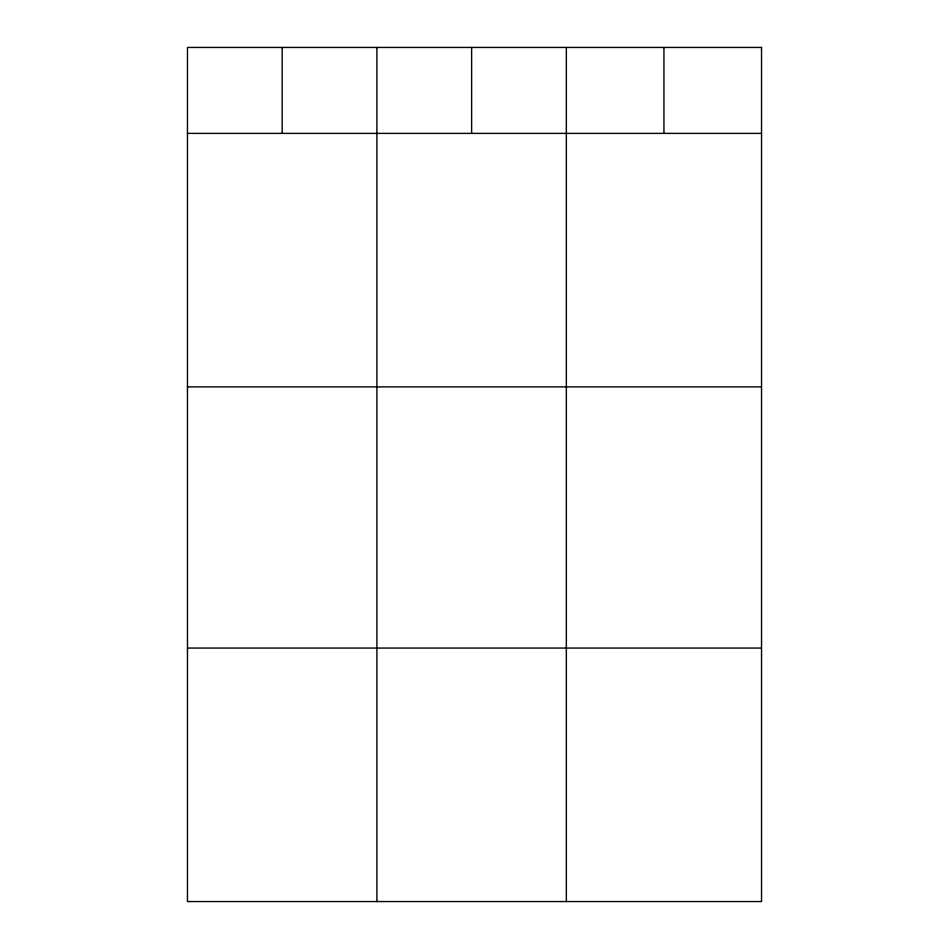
<?xml version="1.0" encoding="UTF-8"?>
<svg xmlns="http://www.w3.org/2000/svg" width="949" height="949" viewBox="0 0 949 949"><rect width="100%" height="100%" fill="white"/><g stroke="black" fill="none" stroke-linecap="round" stroke-linejoin="round"><path stroke-width="1.42" d="M187.463 133.394L761.537 133.394M187.463 386.884L761.537 386.884M187.463 648.06L761.537 648.06M663.944 47.45L663.944 133.394M566.351 47.45L566.351 901.55M471.629 47.45L471.629 133.394M376.907 47.45L376.907 901.55M282.185 47.45L282.185 133.394M761.537 47.45L187.463 47.45L187.463 901.55L761.537 901.55L761.537 47.45"/></g></svg>
